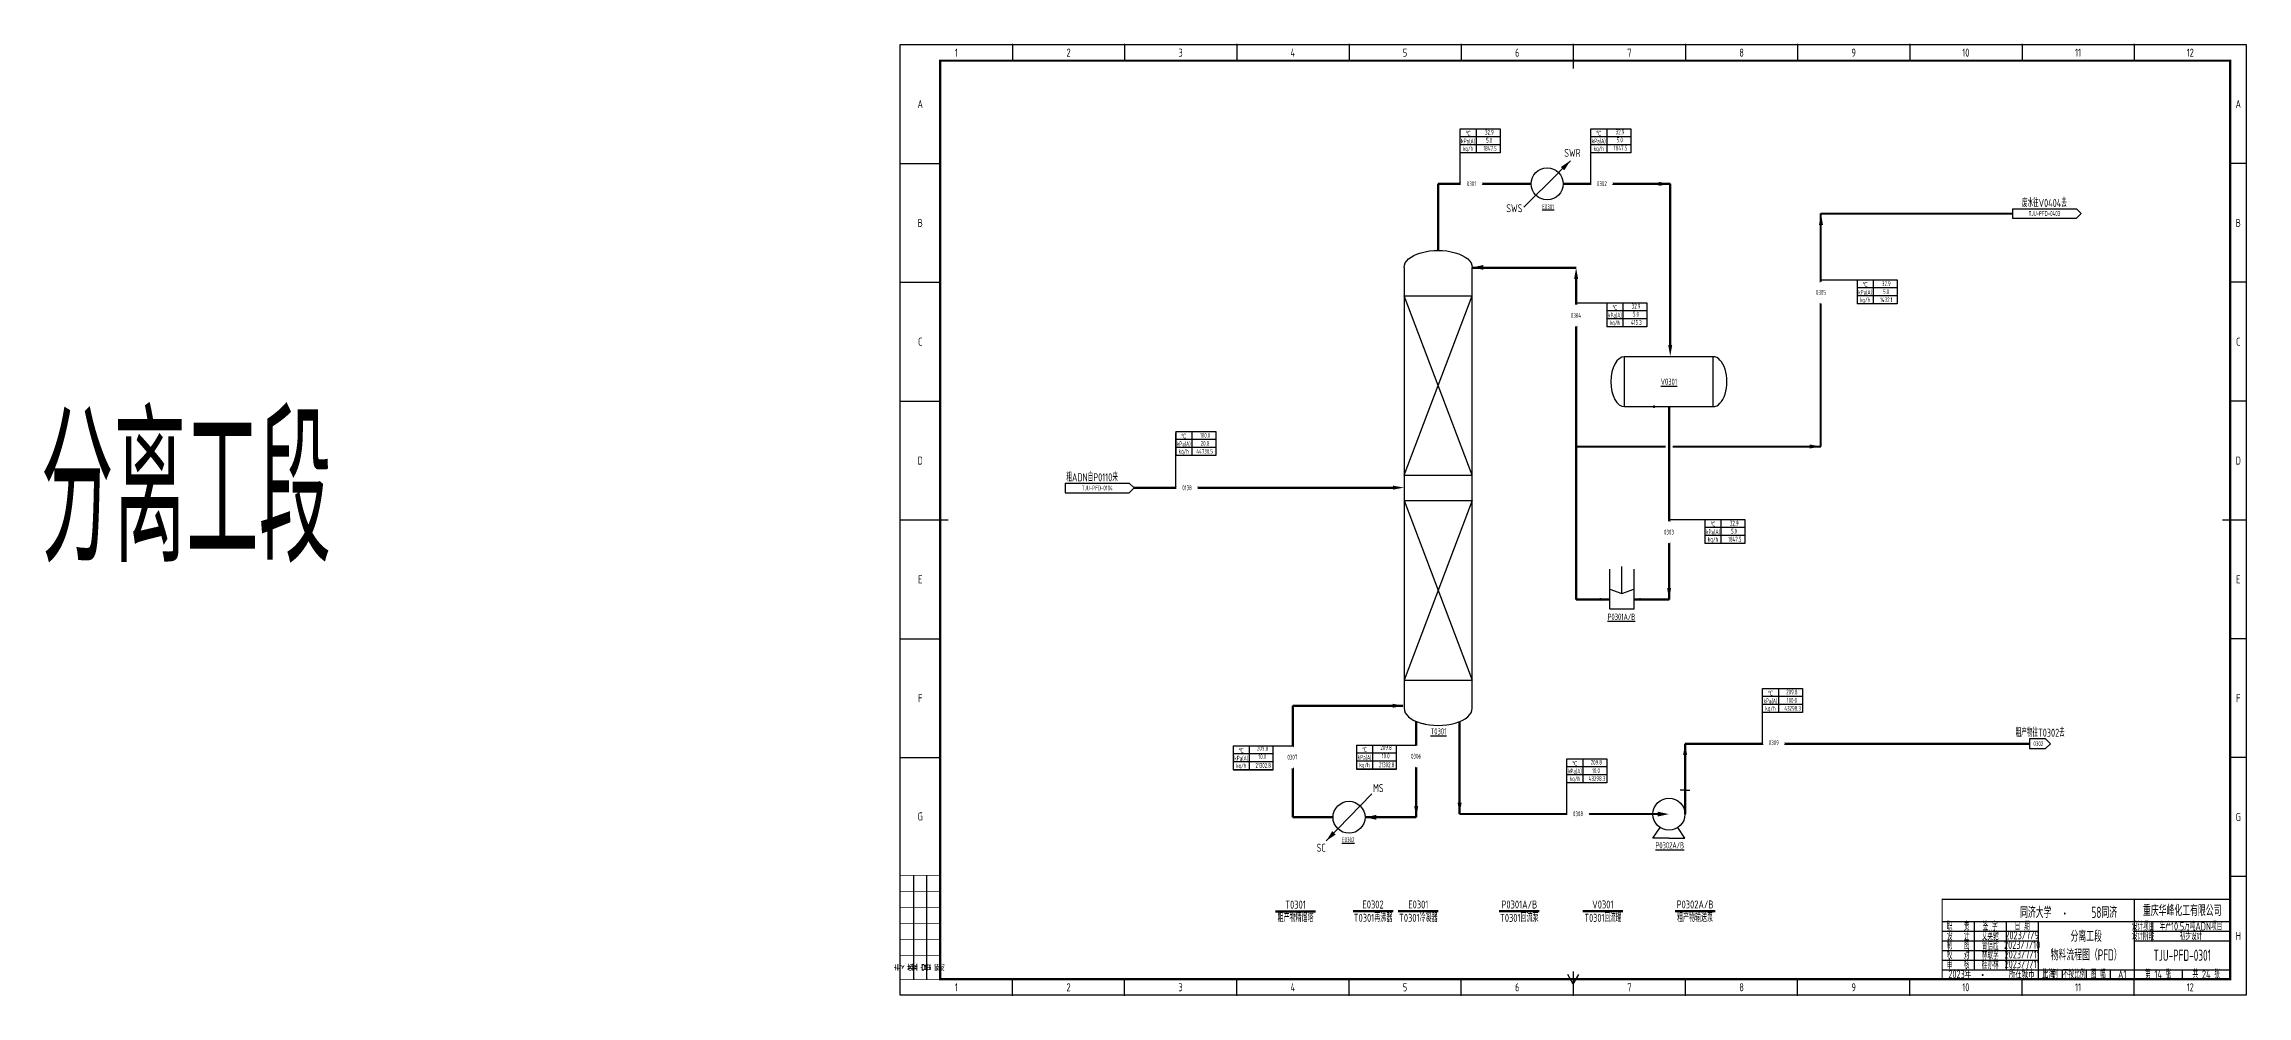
# Model space of a CAD drawing. Header units: millimetres. Extents: x 442 to 10185, y 1370 to 5122.
# Drawn here: x 473 to 1849, y 2164 to 2759 of the extents above; entities that cross this region are included whole.
import ezdxf

# ---------------------------------------------------------------- set-up
doc = ezdxf.new("R2010")
doc.units = ezdxf.units.MM
doc.set_wipeout_variables(frame=1)
for name, color, linetype, lineweight in [('01-主物流线-粗实线', 132, 'Continuous', 80), ('02-次要物流线-中粗线', 30, 'Continuous', 40), ('03-设备外轮廓线-细实线', 7, 'Continuous', 25), ('04-设备内部件-细实线', 181, 'Continuous', 25), ('05-图框与标题栏', 7, 'Continuous', 25), ('06-箭头', 7, 'Continuous', 25), ('07-箭头', 7, 'Continuous', 25), ('08-进出物流标志', 7, 'Continuous', 25), ('09-文本', 7, 'Continuous', 25), ('10-流股代号', 21, 'Continuous', 25), ('12-设备位号线', 7, 'Continuous', 80), ('15-物流表及物流信息标识', 7, 'Continuous', 25), ('17-文字（修改）', 7, 'Continuous', 15)]:
    doc.layers.add(name, color=color, linetype=linetype, lineweight=lineweight)
doc.layers.add('TITLE', color=7, linetype='Continuous')
doc.styles.add('3-gbcbig', font='gbenor.shx', dxfattribs={"width": 0.7, "height": 3, "bigfont": 'gbcbig.shx'})
doc.styles.add('5-gbcbig', font='gbenor.shx', dxfattribs={"width": 0.7, "height": 5, "bigfont": 'gbcbig.shx'})
doc.styles.add('7-gbcbig', font='gbenor.shx', dxfattribs={"width": 0.7, "height": 7, "bigfont": 'gbcbig.shx'})
doc.styles.get("Standard").update_dxf_attribs({"font": 'arial.ttf'})
doc.styles.add('工程字', font='gbenor.shx', dxfattribs={"bigfont": 'gbcbig.shx'})

# ---------------------------------------------------------------- blocks, each defined once
blk = doc.blocks.new('箭头')
at = {"layer": '07-箭头'}
blk.add_lwpolyline([(0, 0, 0, 2.5, 0), (-7, 0, 2.5, 2.5, 0)], format="xyseb", dxfattribs=at)

msp = doc.modelspace()

# ---------------------------------------------------------------- linework, layer by layer
for p, q in [((1322.8, 2619.5), (1322.8, 2344)), ((1365.4, 2344), (1365.4, 2619.5)), ((1460.6, 2532.6), (1515.9, 2532.6)), ((1723.6, 2324.9), (1713.6, 2324.9)), ((1713.6, 2324.9), (1713.6, 2318.9)), ((1713.6, 2318.9), (1723.6, 2318.9)), ((1726.6, 2321.9), (1723.6, 2324.9)), ((1723.6, 2318.9), (1726.6, 2321.9)), ((1498.3, 2292.9), (1498.3, 2291.7))]:
    msp.add_line(p, q)
for points in [[(1365.4, 2619.5, 0, 3, 0), (1372.4, 2619.5, 3, 3, 0)], [(1488.3, 2277.9, 0, 3, 0), (1481.3, 2277.9, 3, 3, 0)]]:
    msp.add_lwpolyline(points, format="xyseb")
at = {"extrusion": (0, 0, -1)}
msp.add_ellipse((1344.1, 2619.5), major_axis=(-21.3, 0), ratio=0.5, start_param=0, end_param=3.141593, dxfattribs=at)
for centre, start_param, end_param in [((1344.1, 2344), 0, 3.141593), ((1344, 2344), 0.880765, 1.197941)]:
    msp.add_ellipse(centre, major_axis=(-21.3, 0), ratio=0.5, start_param=start_param, end_param=end_param)
at = {"layer": '01-主物流线-粗实线'}
for p, q in [((1344.1, 2671.7), (1346.1, 2671.7)), ((1344.1, 2630.2), (1344.1, 2671.7)), ((1346.1, 2671.7), (1377.7, 2671.7)), ((1377.7, 2671.7), (1389.8, 2671.7)), ((1389.8, 2671.7), (1402.2, 2671.7)), ((1422.2, 2671.7), (1476.5, 2671.7)), ((1489.1, 2671.7), (1476.5, 2671.7)), ((1489.1, 2571), (1489.1, 2671.7)), ((1417.8, 2619.3), (1365.4, 2619.3)), ((1417.8, 2619.3), (1430.3, 2619.3)), ((1430.3, 2551.9), (1430.3, 2612.3)), ((1430.3, 2412.1), (1430.3, 2551.9)), ((1488.4, 2532.3), (1488.4, 2419.3)), ((1154.1, 2481.7), (1240.2, 2481.7)), ((1240.2, 2481.7), (1315.8, 2481.7)), ((1451.3, 2412.1), (1430.3, 2412.1)), ((1476, 2412.1), (1466.3, 2412.1)), ((1470.7, 2412.1), (1488.4, 2412.1)), ((1488.4, 2412.1), (1488.4, 2419.3)), ((1253.2, 2345.6), (1322, 2345.6)), ((1253.2, 2319.8), (1253.2, 2345.6)), ((1330.4, 2335.8), (1330.4, 2319.8)), ((1357.5, 2335.8), (1357.5, 2312.7)), ((1357.5, 2312.7), (1357.5, 2278)), ((1498.4, 2321.9), (1498.4, 2277.9)), ((1713.6, 2321.9), (1498.4, 2321.9)), ((1253.3, 2275.9), (1253.3, 2308.2)), ((1330.4, 2308.2), (1330.4, 2275.9)), ((1278.4, 2275.9), (1253.3, 2275.9)), ((1311.2, 2275.9), (1298.4, 2275.9)), ((1330.4, 2275.9), (1311.2, 2275.9)), ((1357.5, 2278), (1481.3, 2277.9)), ((1498.3, 2278), (1498.3, 2278)), ((1498.3, 2277.9), (1498.4, 2277.9))]:
    msp.add_line(p, q, dxfattribs=at)
msp.add_point((1479, 2532.6), dxfattribs=at)
at = {"layer": '02-次要物流线-中粗线'}
for p, q in [((1583.3, 2653.1), (1702.9, 2653.1)), ((1583.3, 2507.6), (1583.3, 2653.1)), ((1430.3, 2507.6), (1486.1, 2507.6)), ((1490.8, 2507.6), (1583.3, 2507.6))]:
    msp.add_line(p, q, dxfattribs=at)
at = {"layer": '03-设备外轮廓线-细实线'}
for p, q in [((1419.3, 2678.8), (1426.7, 2686.2)), ((1397.6, 2657.1), (1419.3, 2678.7)), ((1515.9, 2563.7), (1460.6, 2563.7)), ((1451.3, 2406), (1451.3, 2431)), ((1458.8, 2415.7), (1458.8, 2432.7)), ((1466.3, 2431), (1466.3, 2406)), ((1451.3, 2418.5), (1458.8, 2415.7)), ((1458.8, 2415.7), (1466.3, 2418.5)), ((1466.3, 2406), (1451.3, 2406)), ((1281.5, 2268.7), (1302.7, 2290.6)), ((1498.3, 2292.9), (1495.3, 2292.9)), ((1498.3, 2277.9), (1498.3, 2292.9)), ((1498.3, 2292.9), (1501.3, 2292.9)), ((1281.5, 2268.7), (1274.2, 2261.2)), ((1478.3, 2262.9), (1482.8, 2269.6)), ((1488.3, 2262.9), (1478.3, 2262.9)), ((1488.3, 2262.9), (1498.3, 2262.9)), ((1498.3, 2262.9), (1493.9, 2269.6))]:
    msp.add_line(p, q, dxfattribs=at)
for centre in [(1412.2, 2671.7), (1288.4, 2275.9), (1488.3, 2277.9)]:
    msp.add_circle(centre, 10, dxfattribs=at)
for centre, start_param, end_param in [((1460.6, 2548.1), 3.141593, 6.283185), ((1515.9, 2548.1), 0, 3.141593)]:
    msp.add_ellipse(centre, major_axis=(0, -15.6), ratio=0.550347, start_param=start_param, end_param=end_param, dxfattribs=at)
at = {"layer": '04-设备内部件-细实线'}
for p, q in [((1322.8, 2601.8), (1365.4, 2601.8)), ((1322.8, 2489.7), (1365.4, 2601.8)), ((1365.4, 2489.7), (1322.8, 2601.8)), ((1460.6, 2532.6), (1460.6, 2563.7)), ((1515.9, 2532.6), (1515.9, 2563.7)), ((1322.8, 2489.7), (1365.4, 2489.7)), ((1322.8, 2473.8), (1365.4, 2473.8)), ((1322.8, 2473.8), (1365.4, 2361.7)), ((1365.4, 2473.8), (1322.8, 2361.7)), ((1322.8, 2361.7), (1365.4, 2361.7))]:
    msp.add_line(p, q, dxfattribs=at)
at = {"layer": '05-图框与标题栏'}
for p, q in [((1078.1, 2758.7), (1078.1, 2748.7)), ((1148.2, 2758.7), (1148.2, 2748.7)), ((1218.3, 2758.7), (1218.3, 2748.7)), ((1288.4, 2758.7), (1288.4, 2748.7)), ((1358.4, 2758.7), (1358.4, 2748.7)), ((1498.6, 2758.7), (1498.6, 2748.7)), ((1568.7, 2758.7), (1568.7, 2748.7)), ((1638.8, 2758.7), (1638.8, 2748.7)), ((1708.9, 2758.7), (1708.9, 2748.7)), ((1778.9, 2758.7), (1778.9, 2748.7)), ((1008, 2684.4), (1033, 2684.4)), ((1849, 2684.4), (1839, 2684.4)), ((1008, 2610.2), (1033, 2610.2)), ((1849, 2610.2), (1839, 2610.2)), ((1008, 2535.9), (1033, 2535.9)), ((1849, 2535.9), (1839, 2535.9)), ((1008, 2387.4), (1033, 2387.4)), ((1849, 2387.4), (1839, 2387.4)), ((1008, 2313.2), (1033, 2313.2)), ((1849, 2313.2), (1839, 2313.2)), ((1016.4, 2174.7), (1016.4, 2239.7)), ((1024.7, 2174.7), (1024.7, 2239.7)), ((1849, 2238.9), (1839, 2238.9)), ((1779, 2224.7), (1779, 2174.7)), ((1659, 2210.7), (1839, 2210.7)), ((1659, 2204.7), (1719, 2204.7)), ((1679, 2210.7), (1679, 2180.7)), ((1699, 2210.7), (1699, 2180.7)), ((1719, 2210.7), (1719, 2174.7)), ((1779, 2204.7), (1839, 2204.7)), ((1790, 2210.7), (1790, 2198.7)), ((1659, 2198.7), (1719, 2198.7)), ((1659, 2192.7), (1719, 2192.7)), ((1779, 2198.7), (1839, 2198.7)), ((1078.1, 2164.7), (1078.1, 2174.7)), ((1148.2, 2164.7), (1148.2, 2174.7)), ((1218.3, 2164.7), (1218.3, 2174.7)), ((1288.4, 2164.7), (1288.4, 2174.7)), ((1358.4, 2164.7), (1358.4, 2174.7)), ((1428.5, 2171.7), (1425.1, 2177.7)), ((1428.5, 2171.7), (1432, 2177.7)), ((1498.6, 2164.7), (1498.6, 2174.7)), ((1568.7, 2164.7), (1568.7, 2174.7)), ((1638.8, 2164.7), (1638.8, 2174.7)), ((1659, 2186.7), (1719, 2186.7)), ((1659, 2180.7), (1839, 2180.7)), ((1708.9, 2164.7), (1708.9, 2174.7)), ((1734, 2180.7), (1734, 2174.7)), ((1749, 2180.7), (1749, 2174.7)), ((1764, 2180.7), (1764, 2174.7)), ((1778.9, 2164.7), (1778.9, 2174.7)), ((1809, 2180.7), (1809, 2174.7))]:
    msp.add_line(p, q, dxfattribs=at)
for points, const_width in [([(1428.5, 2758.7), (1428.5, 2743.7)], 0.8), ([(1008, 2461.7), (1038, 2461.7)], 0.8), ([(1849, 2461.7), (1834, 2461.7)], 0.8), ([(1033, 2239.7), (1008, 2239.7)], 0.4), ([(1033, 2229.7), (1008, 2229.7)], 0.4), ([(1033, 2219.7), (1008, 2219.7)], 0.4), ([(1839, 2224.7), (1659, 2224.7), (1659, 2174.7)], 0.8), ([(1033, 2209.7), (1008, 2209.7)], 0.4), ([(1033, 2199.7), (1008, 2199.7)], 0.4), ([(1033, 2189.7), (1008, 2189.7)], 0.4), ([(1033, 2174.7), (1008, 2174.7)], 0.4), ([(1428.5, 2164.7), (1428.5, 2179.7)], 0.8)]:
    msp.add_lwpolyline(points, dxfattribs=dict(at, const_width=const_width))
at = {"layer": '05-图框与标题栏', "const_width": 1.4}
msp.add_lwpolyline([(1033, 2748.7), (1033, 2174.7), (1839, 2174.7), (1839, 2748.7)], close=True, dxfattribs=at)
at = {"layer": '05-图框与标题栏'}
for p in [(1078.1, 2758.7), (1078.1, 2758.7), (1078.1, 2758.7), (1148.2, 2758.7), (1148.2, 2758.7), (1148.2, 2758.7), (1218.3, 2758.7), (1218.3, 2758.7), (1218.3, 2758.7), (1288.4, 2758.7), (1288.4, 2758.7), (1288.4, 2758.7), (1358.4, 2758.7), (1358.4, 2758.7), (1358.4, 2758.7), (1428.5, 2758.7), (1428.5, 2758.7), (1428.5, 2758.7), (1498.6, 2758.7), (1498.6, 2758.7), (1498.6, 2758.7), (1568.7, 2758.7), (1568.7, 2758.7), (1568.7, 2758.7), (1638.8, 2758.7), (1638.8, 2758.7), (1638.8, 2758.7), (1708.9, 2758.7), (1708.9, 2758.7), (1708.9, 2758.7), (1778.9, 2758.7), (1778.9, 2758.7), (1778.9, 2758.7), (1849, 2684.4), (1849, 2610.2), (1849, 2535.9), (1849, 2461.7), (1849, 2387.4), (1849, 2313.2), (1849, 2238.9), (1016.4, 2174.7), (1024.7, 2174.7), (1078.1, 2164.7), (1148.2, 2164.7), (1218.3, 2164.7), (1288.4, 2164.7), (1358.4, 2164.7), (1428.5, 2164.7), (1498.6, 2164.7), (1568.7, 2164.7), (1638.8, 2164.7), (1708.9, 2164.7), (1778.9, 2164.7)]:
    msp.add_point(p, dxfattribs=at)
at = {"layer": '06-箭头'}
for points in [[(1426.7, 2686.2, 0, 3, 0), (1421.8, 2681.2, 3, 3, 0)], [(1441.5, 2412.1, 0, 1.91, 0), (1446, 2412.1, 1.91, 1.91, 0)], [(1466.3, 2412.1, 0, 1.91, 0), (1470.7, 2412.1, 1.91, 1.91, 0)], [(1298.4, 2275.9, 0, 3, 0), (1305.4, 2275.9, 3, 3, 0)], [(1274.2, 2261.2, 0, 3, 0), (1279, 2266.2, 3, 3, 0)]]:
    msp.add_lwpolyline(points, format="xyseb", dxfattribs=at)
at = {"layer": '08-进出物流标志'}
for p, q in [((1702.9, 2656.2), (1742.9, 2656.2)), ((1702.9, 2656.2), (1702.9, 2650.2)), ((1702.9, 2650.2), (1742.9, 2650.2)), ((1745.9, 2653.2), (1742.9, 2656.2)), ((1745.9, 2653.2), (1742.9, 2650.2)), ((1111.1, 2484.7), (1151.1, 2484.7)), ((1111.1, 2484.7), (1111.1, 2478.7)), ((1111.1, 2478.7), (1151.1, 2478.7)), ((1154.1, 2481.7), (1151.1, 2484.7)), ((1154.1, 2481.7), (1151.1, 2478.7))]:
    msp.add_line(p, q, dxfattribs=at)
at = {"layer": '12-设备位号线'}
for p, q in [((1267.5, 2217.1), (1242.5, 2217.1)), ((1315.9, 2217.2), (1290.9, 2217.2)), ((1344.2, 2217.2), (1319.2, 2217.2)), ((1407.3, 2217.2), (1382.3, 2217.2)), ((1459.5, 2217.2), (1434.5, 2217.2)), ((1517.1, 2217.2), (1492.1, 2217.2))]:
    msp.add_line(p, q, dxfattribs=at)
at = {"layer": '15-物流表及物流信息标识'}
for p, q in [((1357.8, 2706.2), (1382.8, 2706.2)), ((1382.8, 2701.2), (1357.8, 2701.2)), ((1367.8, 2706.2), (1367.8, 2691.2)), ((1382.8, 2706.2), (1382.8, 2691.2)), ((1439.4, 2706.1), (1464.4, 2706.1)), ((1464.4, 2701.1), (1439.4, 2701.1)), ((1449.4, 2706.1), (1449.4, 2691.1)), ((1464.4, 2706.1), (1464.4, 2691.1)), ((1382.8, 2696.2), (1357.8, 2696.2)), ((1382.8, 2691.2), (1357.8, 2691.2)), ((1464.4, 2696.1), (1439.4, 2696.1)), ((1464.4, 2691.1), (1439.4, 2691.1)), ((1605.8, 2611.7), (1630.8, 2611.7)), ((1605.8, 2611.7), (1605.8, 2596.7)), ((1630.8, 2606.7), (1605.8, 2606.7)), ((1630.8, 2601.7), (1605.8, 2601.7)), ((1615.8, 2611.7), (1615.8, 2596.7)), ((1630.8, 2611.7), (1630.8, 2596.7)), ((1449.5, 2597.4), (1474.5, 2597.4)), ((1449.5, 2597.4), (1449.5, 2582.4)), ((1474.5, 2592.4), (1449.5, 2592.4)), ((1459.5, 2597.4), (1459.5, 2582.4)), ((1474.5, 2597.4), (1474.5, 2582.4)), ((1630.8, 2596.7), (1605.8, 2596.7)), ((1474.5, 2587.4), (1449.5, 2587.4)), ((1474.5, 2582.4), (1449.5, 2582.4)), ((1180.1, 2516.9), (1205.1, 2516.9)), ((1180.1, 2516.9), (1180.1, 2501.9)), ((1205.1, 2511.9), (1180.1, 2511.9)), ((1205.1, 2506.9), (1180.1, 2506.9)), ((1190.1, 2516.9), (1190.1, 2501.9)), ((1205.1, 2516.9), (1205.1, 2501.9)), ((1205.1, 2501.9), (1180.1, 2501.9)), ((1510.8, 2462), (1535.8, 2462)), ((1510.8, 2462), (1510.8, 2447)), ((1535.8, 2457), (1510.8, 2457)), ((1535.8, 2452), (1510.8, 2452)), ((1520.8, 2462), (1520.8, 2447)), ((1535.8, 2462), (1535.8, 2447)), ((1535.8, 2447), (1510.8, 2447)), ((1546.7, 2356.3), (1571.7, 2356.3)), ((1556.7, 2356.3), (1556.7, 2341.3)), ((1571.7, 2356.3), (1571.7, 2341.3)), ((1571.7, 2351.3), (1546.7, 2351.3)), ((1571.7, 2346.3), (1546.7, 2346.3)), ((1571.7, 2341.3), (1546.7, 2341.3)), ((1216, 2320.6), (1216, 2305.6)), ((1226, 2320.6), (1226, 2305.6)), ((1293.1, 2321), (1293.1, 2306)), ((1303.1, 2321), (1303.1, 2306)), ((1424.5, 2312.4), (1449.5, 2312.4)), ((1434.5, 2312.4), (1434.5, 2297.4)), ((1449.5, 2312.4), (1449.5, 2297.4)), ((1449.5, 2307.4), (1424.5, 2307.4)), ((1449.5, 2302.4), (1424.5, 2302.4)), ((1449.5, 2297.4), (1424.5, 2297.4))]:
    msp.add_line(p, q, dxfattribs=at)
at = {"layer": 'TITLE'}
for p, q in [((1008, 2758.7), (1849, 2758.7)), ((1008, 2164.7), (1008, 2758.7)), ((1849, 2758.7), (1849, 2164.7)), ((1849, 2164.7), (1008, 2164.7))]:
    msp.add_line(p, q, dxfattribs=at)

# ---------------------------------------------------------------- block references
at = {"layer": '07-箭头'}
for p in [(1488.9, 2671.7), (1583.3, 2507.6), (1322.8, 2481.9), (1322.6, 2345.6)]:
    msp.add_blockref('箭头', p, dxfattribs=at)
for p, rotation in [((1583.3, 2653.1), 90), ((1430.3, 2619.3), 90), ((1489.1, 2564), 270), ((1488.4, 2412.1), 270), ((1498.4, 2321.9), 90), ((1357.5, 2278), 270), ((1330.4, 2275.9), 270)]:
    msp.add_blockref('箭头', p, dxfattribs=dict(at, rotation=rotation))

# ---------------------------------------------------------------- texts
at = {"color": 5, "char_height": 5, "width": 65.928, "attachment_point": 5, "style": '5-gbcbig'}
for s, insert in [('SWR', (1428, 2691.1)), ('SWS', (1391.7, 2656.5))]:
    msp.add_mtext(s, dxfattribs=dict(at, insert=insert))
at = {"attachment_point": 5, "style": '3-gbcbig'}
for s, width, gutter_width, heights, insert, char_height in [('{\\LE0301}', 12.725, 35, [0], (1412.8, 2657.5), 3), ('{\\LV0301}', 16.775, 46.1, [16], (1488.3, 2548.1), 3.95), ('{\\LP0301A/B}', 16.775, 46.1, [16], (1458.6, 2401.2), 3.955), ('{\\LE0302}', 12.725, 35, [0], (1287.9, 2261.9), 3), ('{\\LP0302A/B}', 16.775, 46.1, [16], (1488.8, 2258.4), 3.955)]:
    msp.add_mtext_dynamic_manual_height_columns(s, width=width, gutter_width=gutter_width, heights=heights, dxfattribs=dict(at, insert=insert, char_height=char_height))
at = {"color": 1, "char_height": 5, "width": 65.928, "attachment_point": 5, "style": '5-gbcbig'}
for s, insert in [('MS', (1306.7, 2294.2)), ('SC', (1271, 2256.9))]:
    msp.add_mtext(s, dxfattribs=dict(at, insert=insert))
at = {"layer": '05-图框与标题栏', "attachment_point": 5}
for s, width, gutter_width, heights, insert, char_height, style in [('1', 70.083, 25, [0], (1043.1, 2753.7), 5, '5-gbcbig'), ('2', 70.083, 12.5, [0], (1113.2, 2753.7), 5, '5-gbcbig'), ('3', 70.083, 25, [0], (1183.2, 2753.7), 5, '5-gbcbig'), ('4', 70.083, 25, [0], (1253.3, 2753.7), 5, '5-gbcbig'), ('5', 70.083, 25, [0], (1323.4, 2753.7), 5, '5-gbcbig'), ('6', 70.083, 25, [0], (1393.5, 2753.7), 5, '5-gbcbig'), ('7', 70.083, 25, [0], (1463.6, 2753.7), 5, '5-gbcbig'), ('8', 70.083, 25, [0], (1533.7, 2753.7), 5, '5-gbcbig'), ('9', 70.083, 25, [0], (1603.7, 2753.7), 5, '5-gbcbig'), ('10', 70.083, 25, [0], (1673.8, 2753.7), 5, '5-gbcbig'), ('11', 70.083, 25, [0], (1743.9, 2753.7), 5, '5-gbcbig'), ('12', 70.083, 25, [0], (1814, 2753.7), 5, '5-gbcbig'), ('A', 25, 25, [0], (1020.5, 2721.6), 5, '5-gbcbig'), ('A', 10, 25, [0], (1844, 2721.6), 5, '5-gbcbig'), ('B', 25, 25, [0], (1020.5, 2647.3), 5, '5-gbcbig'), ('B', 10, 25, [0], (1844, 2647.3), 5, '5-gbcbig'), ('C', 25, 25, [0], (1020.5, 2573.1), 5, '5-gbcbig'), ('C', 10, 25, [0], (1844, 2573.1), 5, '5-gbcbig'), ('D', 25, 25, [0], (1020.5, 2498.8), 5, '5-gbcbig'), ('D', 10, 25, [0], (1844, 2498.8), 5, '5-gbcbig'), ('E', 25, 25, [0], (1020.5, 2424.6), 5, '5-gbcbig'), ('E', 10, 25, [0], (1844, 2424.6), 5, '5-gbcbig'), ('F', 25, 25, [0], (1020.5, 2350.3), 5, '5-gbcbig'), ('F', 10, 25, [0], (1844, 2350.3), 5, '5-gbcbig'), ('G', 25, 25, [0], (1020.5, 2276.4), 5, '5-gbcbig'), ('G', 10, 25, [0], (1844, 2276.1), 5, '5-gbcbig'), ('重庆华峰化工有限公司', 60, 25, [0], (1809, 2217.7), 7, '7-gbcbig'), ('职   责', 20, 25, [0], (1669, 2207.7), 5, '5-gbcbig'), ('设   计', 20, 25, [0], (1669, 2201.7), 5, '5-gbcbig'), ('艾英驰', 20, 25, [0], (1689, 2201.7), 5, '5-gbcbig'), ('签 字', 20, 25, [0], (1689, 2207.7), 5, '5-gbcbig'), ('2023/7/9', 20, 25, [0], (1709, 2202.2), 5, '5-gbcbig'), ('日 期', 20, 25, [0], (1709, 2207.7), 5, '5-gbcbig'), ('设计项目', 15, 25, [0], (1784.5, 2207.7), 5, '5-gbcbig'), ('设计阶段', 15, 25, [0], (1784.5, 2201.7), 5, '5-gbcbig'), ('H', 10, 25, [0], (1844, 2201.8), 5, '5-gbcbig'), ('校   对', 20, 25, [0], (1669, 2189.7), 5, '5-gbcbig'), ('制   图', 20, 25, [0], (1669, 2196), 5, '5-gbcbig'), ('林耿孚', 20, 25, [0], (1689, 2189.7), 5, '5-gbcbig'), ('曾信欣', 20, 25, [0], (1689, 2195.7), 5, '5-gbcbig'), ('2023/7/10', 20, 25, [0], (1709, 2196.2), 5, '5-gbcbig'), ('2023/7/11', 20, 25, [0], (1709, 2190.2), 5, '5-gbcbig'), ('TJU-PFD-0301', 60, 25, [12.5], (1809, 2189.7), 7, '7-gbcbig'), ('审   核', 20, 25, [0], (1669, 2183.7), 5, '5-gbcbig'), ('桂亦林', 20, 25, [0], (1689, 2183.7), 5, '5-gbcbig'), ('2023/7/11', 20, 25, [0], (1709, 2184.2), 5, '5-gbcbig'), ('比 例', 15, 25, [0], (1726.5, 2177.7), 5, '5-gbcbig'), ('不按比例', 15, 25, [0], (1741.5, 2177.7), 5, '5-gbcbig'), ('图 幅', 15, 25, [0], (1756.5, 2177.7), 5, '5-gbcbig'), ('A1', 14.917, 25, [0], (1771.5, 2177.7), 5, '5-gbcbig'), ('第 14 张', 30, 25, [0], (1794, 2177.7), 5, '5-gbcbig'), ('共 24 张', 30, 25, [0], (1824, 2177.7), 5, '5-gbcbig'), ('1', 70.083, 25, [0], (1043.1, 2169.7), 5, '5-gbcbig'), ('2', 70.083, 25, [0], (1113.2, 2169.7), 5, '5-gbcbig'), ('3', 70.083, 25, [0], (1183.2, 2169.7), 5, '5-gbcbig'), ('4', 70.083, 25, [0], (1253.3, 2169.7), 5, '5-gbcbig'), ('5', 70.083, 25, [0], (1323.4, 2169.7), 5, '5-gbcbig'), ('6', 70.083, 25, [0], (1393.5, 2169.7), 5, '5-gbcbig'), ('7', 70.083, 25, [0], (1463.6, 2169.7), 5, '5-gbcbig'), ('8', 70.083, 25, [0], (1533.7, 2169.7), 5, '5-gbcbig'), ('9', 70.083, 25, [0], (1603.7, 2169.7), 5, '5-gbcbig'), ('10', 70.083, 25, [0], (1673.8, 2169.7), 5, '5-gbcbig'), ('11', 70.083, 25, [0], (1743.9, 2169.7), 5, '5-gbcbig'), ('12', 70.083, 25, [0], (1814, 2169.7), 5, '5-gbcbig')]:
    msp.add_mtext_dynamic_manual_height_columns(s, width=width, gutter_width=gutter_width, heights=heights, dxfattribs=dict(at, insert=insert, char_height=char_height, style=style))
at = {"layer": '05-图框与标题栏'}
for s, insert, char_height, width, attachment_point, style in [('\\pi5.78018;同济大学             ', (1701.9, 2216.5), 7, 32.259, 4, '7-gbcbig'), ('58同济          ', (1760.3, 2216.5), 7, 32.259, 5, '7-gbcbig'), (' 2023{\\W0.8;年          所在城市  上海}', (1660.5, 2177.8), 5, 67.529, 4, '5-gbcbig'), ('{\\fFangSong|b0|i0|c134|p49;\\W0.8;·}', (1681.6, 2179.8), 5, 18.904, 1, '5-gbcbig')]:
    msp.add_mtext(s, dxfattribs=dict(at, insert=insert, char_height=char_height, width=width, attachment_point=attachment_point, style=style))
at = {"layer": '05-图框与标题栏', "insert": (1732.9, 2218.2), "char_height": 5, "width": 31.507, "attachment_point": 1}
msp.add_mtext('{\\fFangSong|b0|i0|c134|p49;\\W0.8;·}', dxfattribs=at)
at = {"layer": '05-图框与标题栏', "char_height": 5, "attachment_point": 5, "rotation": 90, "style": '工程字'}
for s, insert in [('专业', (1012.2, 2182.2)), ('签字', (1020.5, 2182.2)), ('日期', (1028.9, 2182.2))]:
    msp.add_mtext_dynamic_manual_height_columns(s, width=8.333, gutter_width=25, heights=[0], dxfattribs=dict(at, insert=insert))
at = {"layer": '09-文本'}
for s, width, gutter_width, heights, insert, char_height, attachment_point, style in [('废水往V0404去', 40, 12.5, [0], (1736.9, 2659.7), 5, 6, '5-gbcbig'), ('TJU-PFD-0403', 40, 12.5, [0], (1722.9, 2653.2), 3, 5, '3-gbcbig'), ('分离工段', 595.22, 35, [0], (471.1, 2525.4), 90, 1, '7-gbcbig'), ('粗ADN自P0110来', 40, 12.5, [0], (1144, 2488.3), 5, 6, '5-gbcbig'), ('TJU-PFD-0104', 40, 12.5, [0], (1131.1, 2481.7), 3, 5, '3-gbcbig'), ('粗产物往T0302去', 40, 12.5, [5.33], (1704.9, 2328.7), 5, 4, '5-gbcbig'), ('0302', 40, 12.5, [3], (1719.1, 2321.9), 3, 5, '3-gbcbig'), ('{\\W0.75;T0301}\\P{\\A1;\\W0.75;粗产物精馏塔}', 59.004, 12.5, [13.8], (1255, 2217.1), 5, 5, '5-gbcbig'), ('{\\W0.75;E0302}\\P{\\A1;\\W0.75;T0301再沸器}', 59.004, 12.5, [0], (1303.4, 2217.2), 5, 5, '5-gbcbig'), ('{\\W0.75;E0301}\\P{\\A1;\\W0.75;T0301冷凝器}', 59.004, 12.5, [0], (1331.7, 2217.2), 5, 5, '5-gbcbig'), ('{\\W0.75;P0301A/B}\\P{\\A1;\\W0.75;T0301回流泵}', 59.004, 12.5, [0], (1394.8, 2217.2), 5, 5, '5-gbcbig'), ('{\\W0.75;V0301\\P}T0301回流罐', 59.004, 12.5, [0], (1447, 2217.2), 5, 5, '5-gbcbig'), ('{\\W0.75;P0302A/B\\P\\A1;粗产物输送泵}', 59.004, 12.5, [0], (1504.6, 2217.2), 5, 5, '5-gbcbig'), ('分离工段\\P物料流程图（PFD）', 60, 12.5, [0], (1749, 2195.7), 7, 5, '7-gbcbig'), ('年产10.5万吨ADN项目', 49.06, 35, [0], (1814.5, 2207.7), 5, 5, '5-gbcbig'), ('初步设计', 49, 12.5, [0], (1814.5, 2201.7), 5, 5, '5-gbcbig')]:
    msp.add_mtext_dynamic_manual_height_columns(s, width=width, gutter_width=gutter_width, heights=heights, dxfattribs=dict(at, insert=insert, char_height=char_height, attachment_point=attachment_point, style=style))
at = {"layer": '15-物流表及物流信息标识', "char_height": 3, "style": '3-gbcbig'}
for s, width, insert, attachment_point in [('kPa(A)', 10, (1362.8, 2698.3), 5), ('℃', 10, (1362.8, 2703.3), 5), ('\\pi5.59986;32.9', 15, (1367.8, 2705.5), 1), ('\\pi6.27431;5.0', 15, (1367.8, 2700.5), 1), ('kPa(A)', 10, (1444.4, 2698.3), 5), ('℃', 10, (1444.4, 2703.3), 5), ('\\pi5.59986;32.9', 15, (1449.4, 2705.7), 1), ('\\pi6.27431;5.0', 15, (1449.4, 2700.7), 1), ('kg/h', 10, (1362.8, 2693.3), 5), ('\\pi4.48876;1847.5', 15, (1367.8, 2695.4), 1), ('kg/h', 10, (1444.4, 2693.3), 5), ('\\pi4.48876;1847.5', 15, (1449.4, 2695.6), 1), ('kPa(A)', 10, (1610.8, 2603.8), 5), ('℃', 10, (1610.8, 2608.8), 5), ('\\pi5.59986;32.9', 15, (1615.8, 2610.9), 1), ('\\pi6.27431;5.0', 15, (1615.8, 2605.9), 1), ('kPa(A)', 10, (1454.5, 2589.5), 5), ('℃', 10, (1454.5, 2594.5), 5), ('\\pi5.59986;32.9', 15, (1459.5, 2596.8), 1), ('\\pi6.27431;5.0', 15, (1459.5, 2591.8), 1), ('kg/h', 10, (1610.8, 2598.8), 5), ('\\pi1.5; 1432.1^I', 15, (1617.3, 2600.8), 1), ('kg/h', 10, (1454.5, 2584.5), 5), ('\\pi5.10126;415.3', 15, (1459.5, 2586.6), 1), ('kPa(A)', 10, (1185.1, 2509.1), 5), ('kg/h', 10, (1185.1, 2504.1), 5), ('℃', 10, (1185.1, 2514.1), 5), ('\\pi1.5; 44730.5^I', 15, (1190.1, 2506.1), 1), ('\\pi5.22431;100.0', 15, (1190.1, 2516.1), 1), ('\\pi5.63959;20.0', 15, (1190.1, 2511.1), 1), ('kPa(A)', 10, (1515.8, 2454.1), 5), ('kg/h', 10, (1515.8, 2449.1), 5), ('℃', 10, (1515.8, 2459.1), 5), ('\\pi4.48876;1847.5', 15, (1520.8, 2451.2), 1), ('\\pi5.59986;32.9', 15, (1520.8, 2461.2), 1), ('\\pi6.27431;5.0', 15, (1520.8, 2456.2), 1), ('℃', 10, (1551.7, 2353.5), 5), ('kPa(A)', 10, (1551.7, 2348.5), 5), ('kg/h', 10, (1551.7, 2343.5), 5), ('\\pi3.6982;43298.3', 15, (1556.7, 2345.5), 1), ('kPa(A)', 10, (1221, 2312.7), 5), ('℃', 10, (1221, 2317.7), 5), ('kPa(A)', 10, (1298.1, 2313.2), 5), ('℃', 10, (1298.1, 2318.2), 5), ('kg/h', 10, (1221, 2307.7), 5), ('\\pi3.97778;21302.8', 15, (1226, 2309.8), 1), ('kg/h', 10, (1298.1, 2308.2), 5), ('\\pi3.97778;21302.8', 15, (1303.1, 2310.2), 1), ('kPa(A)', 10, (1429.5, 2304.6), 5), ('kg/h', 10, (1429.5, 2299.6), 5), ('℃', 10, (1429.5, 2309.6), 5), ('\\pi3.6982;43298.3', 15, (1434.5, 2301.6), 1)]:
    msp.add_mtext_dynamic_manual_height_columns(s, width=width, gutter_width=25, heights=[0], dxfattribs=dict(at, insert=insert, attachment_point=attachment_point))
at = {"layer": '17-文字（修改）', "char_height": 3, "attachment_point": 1, "style": '3-gbcbig'}
for s, insert in [('209.8', (1561.6, 2355.7)), ('\\pi5.22431;100.0', (1556.7, 2350.5)), ('209.8', (1230.9, 2320.5)), ('\\pi5.83681;10.0', (1226, 2315.3)), ('209.8', (1308, 2321)), ('\\pi5.83681;10.0', (1303.1, 2315.8)), ('209.8', (1439.4, 2311.8)), ('\\pi5.83681;10.0', (1434.5, 2306.6))]:
    msp.add_mtext_dynamic_manual_height_columns(s, width=15, gutter_width=25, heights=[0], dxfattribs=dict(at, insert=insert))

# ---------------------------------------------------------------- next in the draw order: wipeouts: each hides what was drawn before it
for points in [[(1357.8, 2671.7), (1364.9, 2678.8), (1371.9, 2671.7), (1364.9, 2664.6)], [(1439.3, 2671.8), (1446.4, 2678.9), (1453.5, 2671.8), (1446.4, 2664.7)], [(1576.3, 2603.7), (1583.3, 2610.8), (1590.4, 2603.7), (1583.3, 2596.7)], [(1423.2, 2589.4), (1430.2, 2596.5), (1437.3, 2589.4), (1430.2, 2582.4)], [(1180.1, 2481.7), (1187.2, 2488.8), (1194.2, 2481.7), (1187.2, 2474.6)], [(1481.3, 2454), (1488.3, 2461.1), (1495.4, 2454), (1488.3, 2447)], [(1553.8, 2328.9), (1560.8, 2321.9), (1553.8, 2314.8), (1546.7, 2321.9)], [(1245.9, 2313.4), (1253, 2320.5), (1260.1, 2313.4), (1253, 2306.3)], [(1323.2, 2314), (1330.3, 2321.1), (1337.4, 2314), (1330.3, 2306.9)], [(1424.4, 2278), (1431.5, 2285), (1438.6, 2278), (1431.5, 2270.9)]]:
    msp.add_wipeout(points).dxf.layer = '10-流股代号'

# ---------------------------------------------------------------- next in the draw order: linework, layer by layer
at = {"layer": '15-物流表及物流信息标识'}
for p, q in [((1357.8, 2671.7), (1357.8, 2706.2)), ((1439.4, 2671.7), (1439.4, 2706.1)), ((1583.3, 2611.7), (1605.8, 2611.7)), ((1430.2, 2597.4), (1455.3, 2597.4)), ((1180.1, 2481.7), (1180.1, 2516.1)), ((1488.4, 2462), (1510.8, 2462)), ((1546.7, 2321.9), (1546.7, 2356.3)), ((1216, 2320.6), (1253.2, 2320.6)), ((1241, 2315.6), (1216, 2315.6)), ((1241, 2305.6), (1241, 2320.8)), ((1293.1, 2321), (1330.4, 2321)), ((1318.1, 2316), (1293.1, 2316)), ((1318.1, 2306), (1318.1, 2321.2)), ((1424.5, 2278), (1424.5, 2312.4)), ((1241, 2310.6), (1216, 2310.6)), ((1241, 2305.6), (1216, 2305.6)), ((1216, 2305.6), (1241, 2305.6)), ((1318.1, 2311), (1293.1, 2311)), ((1318.1, 2306), (1293.1, 2306)), ((1293.1, 2306), (1318.1, 2306))]:
    msp.add_line(p, q, dxfattribs=at)

# ---------------------------------------------------------------- next in the draw order: texts
at = {"insert": (1344.3, 2329.6), "char_height": 3.95, "attachment_point": 5, "style": '3-gbcbig'}
msp.add_mtext_dynamic_manual_height_columns('{\\LT0301}', width=16.775, gutter_width=46.1, heights=[16], dxfattribs=at)
at = {"layer": '09-文本', "char_height": 3, "attachment_point": 5, "style": '3-gbcbig'}
for s, width, insert in [('0301', 7.071, (1364.9, 2671.8)), ('0302', 7.384, (1446.4, 2671.9)), ('0305', 7.071, (1583.3, 2603.9)), ('0304', 7.071, (1430.2, 2589.5)), ('0138', 7.071, (1187.2, 2481.8)), ('0303', 7.071, (1488.3, 2454.1)), ('0307', 7.071, (1253, 2313.5)), ('0306', 7.071, (1330.3, 2314.1)), ('0309', 10.621, (1553.8, 2322.5)), ('0308', 7.071, (1431.5, 2278.1))]:
    msp.add_mtext_dynamic_manual_height_columns(s, width=width, gutter_width=12.5, heights=[0], dxfattribs=dict(at, insert=insert))

doc.saveas('drawing.dxf')
